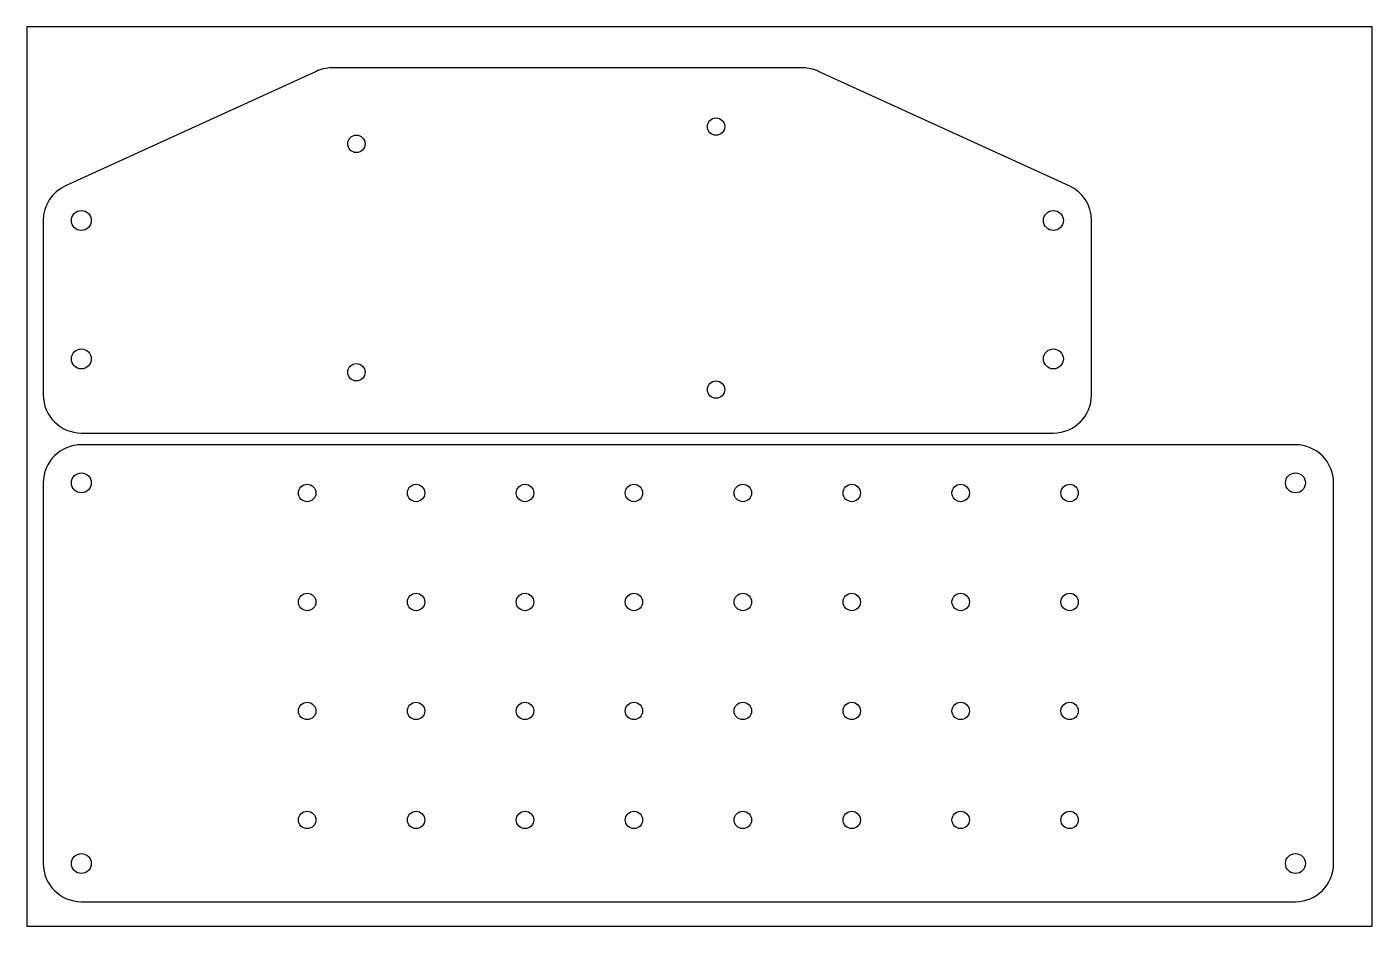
# Model space of a CAD drawing. Extents: x 128 to 375, y -90 to 75.
import ezdxf

# ---------------------------------------------------------------- set-up
doc = ezdxf.new("R2010")
doc.units = 0
doc.layers.add('2D_DRAWINGS', color=5, linetype='CONTINUOUS')

msp = doc.modelspace()

# ---------------------------------------------------------------- linework, layer by layer
at = {"layer": '2D_DRAWINGS'}
for p, q in [((375, 74.52, 65.16), (128, 74.52, 65.16)), ((128, 74.52, 65.16), (128, -90.48, 65.16)), ((375, -90.48, 65.16), (375, 74.52, 65.16)), ((270.48, 67), (184, 67)), ((181.1, 66.37), (135.09, 45.37)), ((319.39, 45.37), (273.38, 66.37)), ((131, 39), (131, 7)), ((323.48, 7), (323.48, 39)), ((138, 0), (316.48, 0)), ((360.93, -2.15), (138, -2.15)), ((131, -9.15), (131, -79)), ((367.93, -79), (367.93, -9.15)), ((138, -86), (360.93, -86)), ((128, -90.48, 65.16), (375, -90.48, 65.16))]:
    msp.add_line(p, q, dxfattribs=at)
for centre, radius in [((254.54, 56.23), 1.6), ((188.5, 53.06), 1.6), ((138, 39), 1.83), ((316.48, 39), 1.83), ((138, 13.6), 1.83), ((316.48, 13.6), 1.83), ((188.5, 11.15), 1.6), ((254.54, 7.97), 1.6), ((138, -9.15), 1.83), ((360.93, -9.15), 1.83), ((179.46, -11), 1.6), ((199.46, -11), 1.6), ((219.46, -11), 1.6), ((239.46, -11), 1.6), ((259.46, -11), 1.6), ((279.46, -11), 1.6), ((299.46, -11), 1.6), ((319.46, -11), 1.6), ((179.46, -31), 1.6), ((199.46, -31), 1.6), ((219.46, -31), 1.6), ((239.46, -31), 1.6), ((259.46, -31), 1.6), ((279.46, -31), 1.6), ((299.46, -31), 1.6), ((319.46, -31), 1.6), ((179.46, -51), 1.6), ((199.46, -51), 1.6), ((219.46, -51), 1.6), ((239.46, -51), 1.6), ((259.46, -51), 1.6), ((279.46, -51), 1.6), ((299.46, -51), 1.6), ((319.46, -51), 1.6), ((179.46, -71), 1.6), ((199.46, -71), 1.6), ((219.46, -71), 1.6), ((239.46, -71), 1.6), ((259.46, -71), 1.6), ((279.46, -71), 1.6), ((299.46, -71), 1.6), ((319.46, -71), 1.6), ((138, -79), 1.83), ((360.93, -79), 1.83)]:
    msp.add_circle(centre, radius, dxfattribs=at)
for centre, start, end in [((184, 60), 90, 114.5367), ((270.48, 60), 65.4633, 90), ((138, 39), 114.5367, 180), ((316.48, 39), 0, 65.4633), ((138, 7), 180, 270), ((316.48, 7), 270, 0), ((138, -9.15), 90, 180), ((360.93, -9.15), 0, 90), ((138, -79), 180, 270), ((360.93, -79), 270, 360)]:
    msp.add_arc(centre, 7, start, end, dxfattribs=at)

doc.saveas('drawing.dxf')
